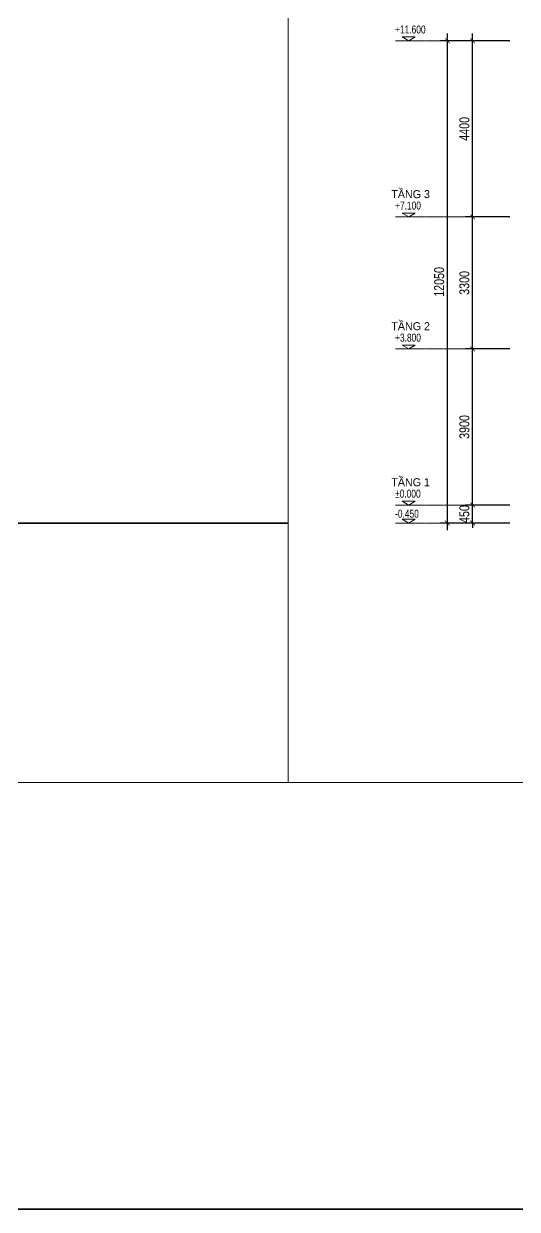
# Model space of a CAD drawing. Header units: millimetres. Extents: x 33748 to 451939, y -263262 to 62681.
# Drawn here: x 393334 to 405682, y -263262 to -233634 of the extents above; entities that cross this region are included whole.
import ezdxf

# ---------------------------------------------------------------- set-up
doc = ezdxf.new("R2010")
doc.units = ezdxf.units.MM
doc.header["$PDMODE"] = 98
doc.linetypes.add('CENTER', pattern=[50.8, 31.75, -6.35, 6.35, -6.35])
doc.layers.get('Defpoints').update_dxf_attribs({"color": 202, "lineweight": 13})
for name, color, linetype, lineweight in [('-CENTER', 143, 'CENTER', 13), ('-CONCRETE', 1, 'Continuous', 35), ('-DIM', 9, 'Continuous', 13), ('-KH', 143, 'Continuous', 13), ('-TEXT', 7, 'Continuous', 15), ('-WALL', 4, 'Continuous', 35)]:
    doc.layers.add(name, color=color, linetype=linetype, lineweight=lineweight)
doc.styles.add('1', font='arial.ttf')
doc.styles.add('AVANH', font='', dxfattribs={"width": 0.8})
doc.styles.add('vnavanth', font='', dxfattribs={"width": 0.8})
doc.styles.get('AVANH').set_extended_font_data('.VnAvantH')
doc.styles.get('vnavanth').set_extended_font_data('.VnAvantH')
doc.dimstyles.new('C_100A3', dxfattribs={"dimscale": 100, "dimtxt": 2.5, "dimasz": 1.2, "dimexe": 1.8, "dimexo": 0, "dimgap": 0.75, "dimtad": 1, "dimdec": 0, "dimzin": 0, "dimdsep": 46, "dimtxsty": 'AVANH', "dimblk": 'ARCHTICK', "dimcen": 0, "dimdle": 1.8, "dimclrd": 256, "dimclre": 256, "dimclrt": 7, "dimadec": 0, "dimazin": 0, "dimtfac": 0.0001, "dimtdec": 0, "dimtix": 1, "dimtmove": 2, "dimatfit": 3, "dimldrblk": 'ARCHTICK', "dimfxl": 1.8, "dimtolj": 1, "dimtzin": 0, "dimarcsym": 0})

# ---------------------------------------------------------------- blocks, each defined once
blk = doc.blocks.new('_ARCHTICK')
at = {"const_width": 0.15}
blk.add_lwpolyline([(-0.5, -0.5), (0.5, 0.5)], dxfattribs=at)
blk = doc.blocks.new('*D1164')
at = {"layer": '-DIM', "lineweight": -2, "transparency": 16777216}
for p, q in [((404564, -245842), (404564, -241582)), ((405494, -241762), (404384, -241762)), ((405494, -245662), (404384, -245662))]:
    blk.add_line(p, q, dxfattribs=at)
at = {"layer": 'Defpoints', "color": 0, "transparency": 16777216}
for p in [(404564, -241762), (405494, -241762), (405494, -245662)]:
    blk.add_point(p, dxfattribs=at)
at = {"layer": '-DIM', "lineweight": -2, "transparency": 16777216, "xscale": 120, "yscale": 120, "zscale": 120}
for p, rotation in [((404564, -241762), 90), ((404564, -245662), 270)]:
    blk.add_blockref('_ARCHTICK', p, dxfattribs=dict(at, rotation=rotation))
at = {"layer": '-DIM', "color": 7, "transparency": 16777216, "insert": (404359, -243712), "char_height": 250, "attachment_point": 5, "rotation": 90, "style": 'AVANH'}
blk.add_mtext('\\A1;3900', dxfattribs=at)
blk = doc.blocks.new('*D1165')
at = {"layer": '-DIM', "lineweight": -2, "transparency": 16777216}
for p, q in [((405494, -238462), (404384, -238462)), ((404564, -241942), (404564, -238282)), ((405494, -241762), (404384, -241762))]:
    blk.add_line(p, q, dxfattribs=at)
at = {"layer": 'Defpoints', "color": 0, "transparency": 16777216}
for p in [(404564, -238462), (405494, -238462), (405494, -241762)]:
    blk.add_point(p, dxfattribs=at)
at = {"layer": '-DIM', "lineweight": -2, "transparency": 16777216, "xscale": 120, "yscale": 120, "zscale": 120}
for p, rotation in [((404564, -238462), 90), ((404564, -241762), 270)]:
    blk.add_blockref('_ARCHTICK', p, dxfattribs=dict(at, rotation=rotation))
at = {"layer": '-DIM', "color": 7, "transparency": 16777216, "insert": (404359, -240112), "char_height": 250, "attachment_point": 5, "rotation": 90, "style": 'AVANH'}
blk.add_mtext('\\A1;3300', dxfattribs=at)
blk = doc.blocks.new('*D1166')
at = {"layer": '-DIM', "lineweight": -2, "transparency": 16777216}
for p, q in [((404564, -245662), (404564, -245542)), ((405494, -245662), (404384, -245662)), ((404564, -246112), (404564, -245662)), ((405494, -246112), (404384, -246112)), ((404564, -246112), (404564, -246232))]:
    blk.add_line(p, q, dxfattribs=at)
at = {"layer": 'Defpoints', "color": 0, "transparency": 16777216}
for p in [(404564, -245662), (405494, -245662), (405494, -246112)]:
    blk.add_point(p, dxfattribs=at)
at = {"layer": '-DIM', "lineweight": -2, "transparency": 16777216, "xscale": 120, "yscale": 120, "zscale": 120}
for p, rotation in [((404564, -245662), 270), ((404564, -246112), 90)]:
    blk.add_blockref('_ARCHTICK', p, dxfattribs=dict(at, rotation=rotation))
at = {"layer": '-DIM', "color": 7, "transparency": 16777216, "insert": (404359, -245887), "char_height": 250, "attachment_point": 5, "rotation": 90, "style": 'AVANH'}
blk.add_mtext('\\A1;450', dxfattribs=at)
blk = doc.blocks.new('*D1155')
at = {"layer": '-DIM', "lineweight": -2, "transparency": 16777216}
for p, q in [((404564, -238642), (404564, -233882)), ((405494, -234062), (404384, -234062)), ((405494, -238462), (404384, -238462))]:
    blk.add_line(p, q, dxfattribs=at)
at = {"layer": 'Defpoints', "color": 0, "transparency": 16777216}
for p in [(404564, -234062), (405494, -234062), (405494, -238462)]:
    blk.add_point(p, dxfattribs=at)
at = {"layer": '-DIM', "lineweight": -2, "transparency": 16777216, "xscale": 120, "yscale": 120, "zscale": 120}
for p, rotation in [((404564, -234062), 90), ((404564, -238462), 270)]:
    blk.add_blockref('_ARCHTICK', p, dxfattribs=dict(at, rotation=rotation))
at = {"layer": '-DIM', "color": 7, "transparency": 16777216, "insert": (404359, -236262), "char_height": 250, "attachment_point": 5, "rotation": 90, "style": 'AVANH'}
blk.add_mtext('\\A1;4400', dxfattribs=at)
blk = doc.blocks.new('*D1156')
at = {"layer": '-DIM', "lineweight": -2, "transparency": 16777216}
for p, q in [((403934, -246292), (403934, -233882)), ((405494, -234062), (403754, -234062)), ((405494, -246112), (403754, -246112))]:
    blk.add_line(p, q, dxfattribs=at)
at = {"layer": 'Defpoints', "color": 0, "transparency": 16777216}
for p in [(403934, -234062), (405494, -234062), (405494, -246112)]:
    blk.add_point(p, dxfattribs=at)
at = {"layer": '-DIM', "lineweight": -2, "transparency": 16777216, "xscale": 120, "yscale": 120, "zscale": 120}
for p, rotation in [((403934, -234062), 90), ((403934, -246112), 270)]:
    blk.add_blockref('_ARCHTICK', p, dxfattribs=dict(at, rotation=rotation))
at = {"layer": '-DIM', "color": 7, "transparency": 16777216, "insert": (403729, -240087), "char_height": 250, "attachment_point": 5, "rotation": 90, "style": 'AVANH'}
blk.add_mtext('\\A1;12050', dxfattribs=at)

msp = doc.modelspace()

# ---------------------------------------------------------------- linework, layer by layer
at = {"layer": '-CENTER', "ltscale": 0.1}
for p, q in [((402632.8, -234062.3), (405461.6, -234062.3)), ((402632.8, -238462.4), (405461.6, -238462.4)), ((402632.8, -241762.4), (405461.6, -241762.4)), ((402632.8, -245662.4), (405461.6, -245662.4)), ((402632.8, -246112.4), (405493.7, -246112.4))]:
    msp.add_line(p, q, dxfattribs=at)
at = {"layer": '-CONCRETE', "color": 1}
msp.add_lwpolyline([(123413.8, -205047.7), (451939.1, -205047.7), (451939.1, -263261.7), (123413.8, -263261.7)], close=True, dxfattribs=at)
at = {"layer": '-KH'}
for p, q in [((402814.7, -234062.3), (403114.6, -234062.3)), ((402814.7, -238462.4), (403114.6, -238462.4)), ((402814.7, -241762.4), (403114.6, -241762.4)), ((402814.7, -245662.4), (403114.6, -245662.4)), ((402814.7, -246112.4), (403114.6, -246112.4))]:
    msp.add_line(p, q, dxfattribs=at)
for points in [[(403123.7, -233966.3), (402805.6, -233966.3), (402964.7, -234062.3)], [(403123.7, -238366.4), (402805.6, -238366.4), (402964.7, -238462.4)], [(403123.7, -241666.4), (402805.6, -241666.4), (402964.7, -241762.4)], [(403123.7, -245566.4), (402805.6, -245566.4), (402964.7, -245662.4)], [(403123.7, -246016.4), (402805.6, -246016.4), (402964.7, -246112.4)]]:
    msp.add_lwpolyline(points, close=True, dxfattribs=at)
for points in [[(402964.7, -234062.3), (402964.7, -233966.3), (403123.7, -233966.3), (402964.7, -234062.3)], [(402964.7, -238462.4), (402964.7, -238366.4), (403123.7, -238366.4), (402964.7, -238462.4)], [(402964.7, -241762.4), (402964.7, -241666.4), (403123.7, -241666.4), (402964.7, -241762.4)], [(402964.7, -245662.4), (402964.7, -245566.4), (403123.7, -245566.4), (402964.7, -245662.4)], [(402964.7, -246112.4), (402964.7, -246016.4), (403123.7, -246016.4), (402964.7, -246112.4)]]:
    msp.add_solid(points, dxfattribs=at)
at = {"layer": '-WALL'}
msp.add_lwpolyline([(399947.2, -246112.4), (368447.2, -246112.4)], dxfattribs=at)
at = {"layer": 'Defpoints'}
for points in [[(368447.2, -252596.8), (399947.2, -252596.8), (399947.2, -230321.8), (368447.2, -230321.8)], [(399947.2, -252596.8), (431447.2, -252596.8), (431447.2, -230321.8), (399947.2, -230321.8)]]:
    msp.add_lwpolyline(points, close=True, dxfattribs=at)

# ---------------------------------------------------------------- texts
at = {"layer": '-TEXT', "style": '1', "width": 0.75}
for s, p in [('+11.600', (402624.7, -233879)), ('+7.100', (402624.7, -238279.1)), ('+3.800', (402624.7, -241579.1)), ('%%P0.000', (402624.7, -245479.1)), ('-0.450', (402624.7, -245979))]:
    msp.add_text(s, height=200, dxfattribs=at).set_placement(p)
at = {"layer": '-TEXT', "color": 2, "style": 'vnavanth'}
for s, height, p in [('TÇNG 3', 200, (402530, -237993.1)), ('TÇNG 2', 199.96, (402530, -241293.1)), ('TÇNG 1', 199.96, (402530, -245193.1))]:
    msp.add_text(s, height=height, dxfattribs=at).set_placement(p)

# ---------------------------------------------------------------- dimensions: what is measured, and where the dimension line sits
at = {"layer": '-DIM'}
for base, p1, p2, picture, middle in [((403933.6, -234062.3), (405493.7, -246112.4), (405493.7, -234062.3), '*D1156', (403729.3, -240087.3)), ((404563.6, -234062.3), (405493.7, -238462.4), (405493.7, -234062.3), '*D1155', (404359.3, -236262.3)), ((404563.6, -238462.4), (405493.7, -241762.4), (405493.7, -238462.4), '*D1165', (404359.3, -240112.4)), ((404563.6, -241762.4), (405493.7, -245662.4), (405493.7, -241762.4), '*D1164', (404359.3, -243712.4)), ((404563.6, -245662.4), (405493.7, -246112.4), (405493.7, -245662.4), '*D1166', (404359.3, -245887.4))]:
    dim = msp.add_linear_dim(base=base, p1=p1, p2=p2, angle=90, dimstyle='C_100A3', dxfattribs=at)
    dim.commit()
    dim.dimension.update_dxf_attribs({"geometry": picture, "text_midpoint": middle})

doc.saveas('drawing.dxf')
